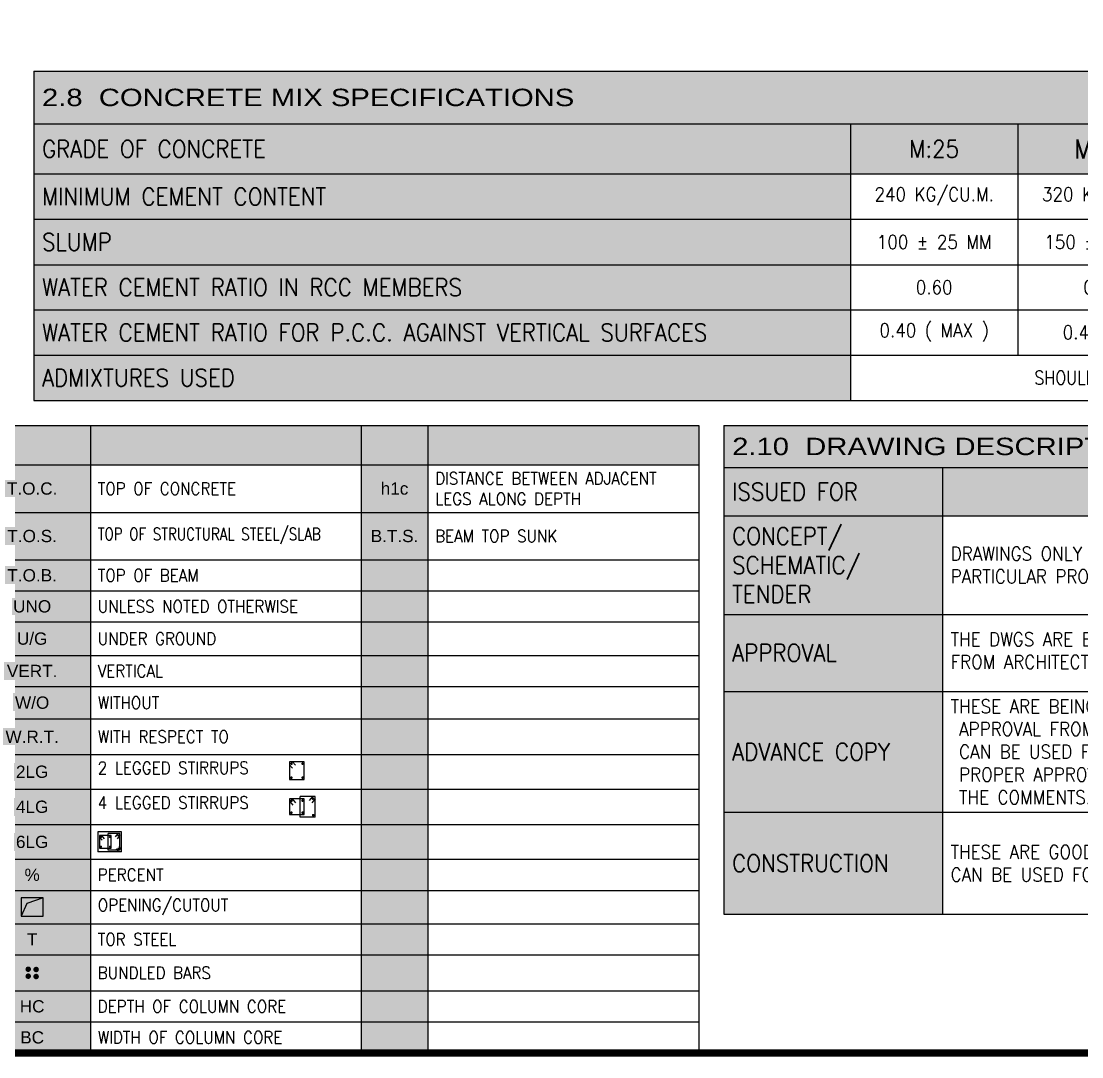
# Model space of a CAD drawing. Header units: inches. Extents: x 74008 to 297778, y 30011 to 129011.
# Drawn here: x 168731 to 189732, y 44302 to 64811 of the extents above; entities that cross this region are included whole.
import ezdxf

# ---------------------------------------------------------------- set-up
doc = ezdxf.new("R2010")
doc.units = ezdxf.units.IN
doc.header["$MEASUREMENT"] = 0
doc.layers.add('BEAM', color=7, linetype='Continuous')
doc.layers.add('BEAM_SCHEDULE', color=7, linetype='Continuous')
doc.styles.add('ARIAL', font='arial.ttf')
doc.styles.add('Romans25', font='romans.shx', dxfattribs={"width": 0.8, "height": 2.5})
doc.styles.add('Romans35', font='romans.shx', dxfattribs={"width": 0.8, "height": 3.5})

# ---------------------------------------------------------------- blocks, each defined once
blk = doc.blocks.new('*T28')
at = {"layer": 'BEAM_SCHEDULE', "color": 8}
for p, q in [((0, 0), (16447, 0)), ((0, 0), (0, -1786)), ((16447, 0), (16447, -1786)), ((0, -828), (16447, -828)), ((4327, -828), (4327, -1786))]:
    blk.add_line(p, q, dxfattribs=at)
at = {"layer": 'BEAM_SCHEDULE', "color": 154}
for p, q in [((0, -1786), (16447, -1786)), ((0, -1786), (0, -9676)), ((4327, -1786), (4327, -9676)), ((16447, -1786), (16447, -9676)), ((0, -3737), (16447, -3737)), ((0, -5262), (16447, -5262)), ((0, -7656), (16447, -7656)), ((0, -9676), (16447, -9676))]:
    blk.add_line(p, q, dxfattribs=at)
at = {"layer": 'BEAM_SCHEDULE', "color": 58}
for points in [[(0, 0), (0, -828), (16447, 0), (16447, -828)], [(0, -828), (0, -1786), (4327, -828), (4327, -1786)], [(4327, -828), (4327, -1786), (16447, -828), (16447, -1786)]]:
    blk.add_solid(points, dxfattribs=at)
at = {"layer": 'BEAM_SCHEDULE', "color": 250}
for points in [[(0, -1786), (0, -3737), (4327, -1786), (4327, -3737)], [(0, -3737), (0, -5262), (4327, -3737), (4327, -5262)], [(0, -5262), (0, -7656), (4327, -5262), (4327, -7656)], [(0, -7656), (0, -9676), (4327, -7656), (4327, -9676)]]:
    blk.add_solid(points, dxfattribs=at)
at = {"layer": 'BEAM_SCHEDULE', "color": 3, "char_height": 345, "style": 'Romans35'}
for s, insert, width, attachment_point in [('{\\fArial|b0|i0|c0|p34;\\W1.2;2.10  DRAWING DESCRIPTION}', (162, -414), 16122.93, 4), ('{\\W0.9;ISSUED FOR}', (162, -1307), 4002.89, 4), ('{\\W0.9;OBJECTIVES}', (10387, -1307), 11796.04, 5)]:
    blk.add_mtext(s, dxfattribs=dict(at, insert=insert, width=width, attachment_point=attachment_point))
at = {"layer": 'BEAM_SCHEDULE', "color": 7, "attachment_point": 4, "style": 'Romans25'}
for s, insert, char_height, width in [('{\\W0.9;\\C3;CONCEPT/\\PSCHEMATIC/\\PTENDER}', (162, -2762), 345, 4002.89), ('{\\W0.9;DRAWINGS ONLY REFLECT THE STATUS OF THE \\PPARTICULAR PROJECT STAGE}', (4489, -2762), 270, 11796.04), ('{\\W0.9;THE DWGS ARE BEING SENT TO GET THE APPROVAL \\PFROM ARCHITECTS/CLIENTS/ OTHER RELEVANT AUTHORITIES.}', (4489, -4499), 270, 11796.04), ('{\\W0.9;\\C3;APPROVAL }', (162, -4499), 345, 4002.89), ('{\\W0.9;THESE ARE BEING SENT BEFORE GETTING THE REQUIRED\\P APPROVAL FROM CONCERNED AUTHORITIES. HOWEVER THESE\\P CAN BE USED FOR STUDY, PLANNING AND ONCE WE GET\\P PROPER APPROVAL, THESE WILL BE MODIFIED BASED ON\\P THE COMMENTS.}', (4489, -6459), 270, 11796.04), ('{\\W0.9;\\C3;ADVANCE COPY}', (162, -6459), 345, 4002.89), ('{\\W0.9;THESE ARE GOOD FOR CONSTRUCTION DRAWINGS AND \\PCAN BE USED FOR EXECUTION.}', (4489, -8666), 270, 11796.04), ('{\\W0.9;\\C3;CONSTRUCTION }', (162, -8666), 345, 4002.89)]:
    blk.add_mtext(s, dxfattribs=dict(at, insert=insert, char_height=char_height, width=width))
blk = doc.blocks.new('*T29')
at = {"layer": 'BEAM_SCHEDULE', "color": 4}
for p, q in [((0, 0), (32771, 0)), ((0, 0), (0, -1044)), ((32771, 0), (32771, -1044))]:
    blk.add_line(p, q, dxfattribs=at)
at = {"layer": 'BEAM_SCHEDULE', "color": 8}
for p, q in [((0, -1044), (32771, -1044)), ((0, -1044), (0, -2035)), ((16171, -1044), (16171, -2035)), ((19485, -1044), (19485, -2035)), ((22804, -1044), (22804, -2035)), ((25793, -1044), (25793, -2035)), ((29148, -1044), (29148, -2035)), ((32771, -1044), (32771, -2035))]:
    blk.add_line(p, q, dxfattribs=at)
at = {"layer": 'BEAM_SCHEDULE', "color": 154}
for p, q in [((0, -2035), (32771, -2035)), ((0, -2035), (0, -6520)), ((16171, -2035), (16171, -6520)), ((19485, -2035), (19485, -5623)), ((22804, -2035), (22804, -5623)), ((25793, -2035), (25793, -5623)), ((29148, -2035), (29148, -6520)), ((32771, -2035), (32771, -6520)), ((0, -2932), (32771, -2932)), ((0, -3832), (32771, -3832)), ((0, -4726), (32771, -4726)), ((0, -5623), (32771, -5623)), ((0, -6520), (32771, -6520))]:
    blk.add_line(p, q, dxfattribs=at)
at = {"layer": 'BEAM_SCHEDULE', "color": 58}
blk.add_solid([(0, 0), (0, -1044), (32771, 0), (32771, -1044)], dxfattribs=at)
at = {"layer": 'BEAM_SCHEDULE', "color": 250}
for points in [[(0, -1044), (0, -2035), (16171, -1044), (16171, -2035)], [(16171, -1044), (16171, -2035), (19485, -1044), (19485, -2035)], [(19485, -1044), (19485, -2035), (22804, -1044), (22804, -2035)], [(22804, -1044), (22804, -2035), (25793, -1044), (25793, -2035)], [(25793, -1044), (25793, -2035), (29148, -1044), (29148, -2035)], [(29148, -1044), (29148, -2035), (32771, -1044), (32771, -2035)], [(0, -2035), (0, -2932), (16171, -2035), (16171, -2932)], [(0, -2932), (0, -3832), (16171, -2932), (16171, -3832)], [(0, -3832), (0, -4726), (16171, -3832), (16171, -4726)], [(0, -4726), (0, -5623), (16171, -4726), (16171, -5623)], [(0, -5623), (0, -6520), (16171, -5623), (16171, -6520)]]:
    blk.add_solid(points, dxfattribs=at)
at = {"layer": 'BEAM_SCHEDULE', "color": 3}
for s, insert, char_height, width, attachment_point, style in [('{\\W1.2;2.8  CONCRETE MIX SPECIFICATIONS}', (162, -522), 345, 32447.32, 4, 'ARIAL'), ('{\\W0.9;M:60/M:70}', (30960, -1539), 345, 3298.99, 5, 'Romans35'), ('{\\W0.9;GRADE OF CONCRETE    \\W0.6;              }', (162, -1539), 345, 15847.48, 4, 'Romans35'), ('{\\W0.9;M:25}', (17828, -1539), 345, 2989.49, 5, 'Romans35'), ('{\\W0.9;M:30}', (21144, -1539), 378, 2994.88, 5, 'Romans35'), ('{\\W0.9;M:40}', (24299, -1539), 345, 2665.43, 5, 'Romans35'), ('{\\W0.9;M:50}', (27471, -1539), 345, 3031.04, 5, 'Romans35'), ('{\\W0.9;MINIMUM CEMENT CONTENT}', (162, -2483), 345, 15847.48, 4, 'Romans25'), ('{\\W0.9;SLUMP}', (162, -3382), 345, 15847.48, 4, 'Romans25'), ('{\\W0.9;WATER CEMENT RATIO IN RCC MEMBERS}', (162, -4279), 345, 15847.48, 4, 'Romans25'), ('{\\W0.9;WATER CEMENT RATIO FOR P.C.C. AGAINST VERTICAL SURFACES}', (162, -5174), 345, 15847.48, 4, 'Romans25'), ('{\\W0.9;ADMIXTURES USED}', (162, -6071), 345, 15847.48, 4, 'Romans25')]:
    blk.add_mtext(s, dxfattribs=dict(at, insert=insert, char_height=char_height, width=width, attachment_point=attachment_point, style=style))
at = {"layer": 'BEAM_SCHEDULE', "color": 7, "char_height": 270, "attachment_point": 5, "style": 'Romans25'}
for s, insert, width in [('{\\W0.9;240 KG/CU.M. }', (17828, -2483), 2989.49), ('\\A1;{\\W0.9;320 KG/CU.M. }', (21144, -2483), 2994.88), ('{\\W0.9;360 KG/CU.M. }', (24299, -2483), 2665.43), ('{\\W0.9;400 KG/CU.M. }', (27471, -2483), 3031.04), ('{\\W0.9;400 KG/CU.M. }', (30960, -2483), 3298.99), ('{\\W0.9;100 %%P 25 MM}', (17828, -3382), 2989.49), ('\\A1;{\\W0.9;150 %%P 25 MM}', (21144, -3382), 2994.88), ('{\\W0.9;150 %%P 25 MM}', (24299, -3382), 2665.43), ('{\\W0.9;150 %%P 25 MM}', (27471, -3382), 3031.04), ('{\\W0.9;150 %%P 25 MM}', (30960, -3382), 3298.99), ('{\\W0.9;0.60}', (17828, -4279), 2989.49), ('\\A1;{\\W0.9;0.45}', (21144, -4279), 2994.88), ('{\\W0.9;0.40}', (24299, -4279), 2665.43), ('{\\W0.9;0.38 MAX.}', (27471, -4279), 3031.04), ('{\\W0.9;0.38 MAX.}', (30960, -4279), 3298.99), ('{\\W0.9;0.40 ( MAX )}', (17828, -5174), 2989.49), ('\\A1;{\\W0.9;0.45 MAX}', (21144, -5174), 2994.88), ('{\\W0.9;0.40 ( MAX )}', (24299, -5174), 2665.43), ('{\\W0.9;0.40 ( MAX )}', (27471, -5174), 3031.04), ('-', (30960, -5174), 3298.99), ('{\\W0.85;SHOULD BE AS PER THE MIX DESIGN}', (22660, -6071), 12652.85), ('-', (30960, -6071), 3298.99)]:
    blk.add_mtext(s, dxfattribs=dict(at, insert=insert, width=width))
blk = doc.blocks.new('PL')
at = {"layer": 'BEAM_SCHEDULE', "color": 6, "style": 'ARIAL'}
for s, height, p in [('P', 112, (-65.7, -62.3)), ('L', 71.7, (-17.9, -50.1))]:
    blk.add_text(s, height=height, dxfattribs=at).set_placement(p)
blk = doc.blocks.new('CL')
at = {"layer": 'BEAM_SCHEDULE', "color": 6, "style": 'ARIAL'}
for s, p in [('C', (-62.7, 17.7)), ('L', (-26.5, -49.6))]:
    blk.add_text(s, height=112, dxfattribs=at).set_placement(p)
blk = doc.blocks.new('2LG')
at = {"layer": 'BEAM_SCHEDULE', "color": 7}
for p, q in [((-226, 147), (-226, -179)), ((42, 147), (-226, 147)), ((-226, 93), (-174, 31)), ((-170, 147), (-118, 85)), ((42, -179), (42, 147)), ((-226, -179), (42, -179))]:
    blk.add_line(p, q, dxfattribs=at)
at = {"layer": 'BEAM_SCHEDULE', "color": 7, "const_width": 24}
for points in [[(-203, 112, 1), (-179, 112, 1)], [(-1, 112, 1), (23, 112, 1)], [(-205, -145, 1), (-181, -145, 1)], [(0, -144, 1), (24, -144, 1)]]:
    blk.add_lwpolyline(points, format="xyb", close=True, dxfattribs=at)
blk = doc.blocks.new('*U235')
at = {"layer": 'BEAM_SCHEDULE', "color": 2, "xscale": 1.08, "yscale": 1.08, "zscale": 1.08}
blk.add_blockref('2LG', (29310, -6815), dxfattribs=at)
at = {"layer": 'BEAM_SCHEDULE', "color": 7, "insert": (25267, -6656), "char_height": 243, "width": 3361.52, "attachment_point": 1, "style": 'Romans25'}
blk.add_mtext('{\\W0.9;2 LEGGED STIRRUPS}', dxfattribs=at)
blk = doc.blocks.new('4LG')
at = {"layer": 'BEAM_SCHEDULE', "color": 7}
for p, q in [((-152, -150), (-152, 229)), ((118, 229), (-152, 229)), ((70, 229), (11, 157)), ((118, -150), (118, 229)), ((-348, 189), (-348, -102)), ((-80, 189), (-348, 189)), ((-348, 145), (-288, 72)), ((-301, 189), (-240, 115)), ((-80, -102), (-80, 189)), ((118, 186), (59, 115)), ((-348, -102), (-80, -102)), ((118, -150), (-152, -150))]:
    blk.add_line(p, q, dxfattribs=at)
at = {"layer": 'BEAM_SCHEDULE', "color": 7, "const_width": 24}
for points in [[(67, 191, 1), (91, 191, 1)], [(-325, 153, 1), (-301, 153, 1)], [(-123, 153, 1), (-99, 153, 1)], [(-327, -68, 1), (-303, -68, 1)], [(-122, -67, 1), (-98, -67, 1)], [(72, -114, 1), (96, -114, 1)]]:
    blk.add_lwpolyline(points, format="xyb", close=True, dxfattribs=at)
blk = doc.blocks.new('*U236')
at = {"layer": 'BEAM_SCHEDULE', "color": 2, "xscale": 1.08, "yscale": 1.08, "zscale": 1.08}
blk.add_blockref('4LG', (29442, -7592), dxfattribs=at)
at = {"layer": 'BEAM_SCHEDULE', "color": 7, "insert": (25267, -7345), "char_height": 243, "width": 3361.52, "attachment_point": 1, "style": 'Romans25'}
blk.add_mtext('{\\W0.9;4 LEGGED STIRRUPS}', dxfattribs=at)
blk = doc.blocks.new('6LG')
at = {"layer": 'BEAM_SCHEDULE', "color": 7}
for p, q in [((-210, 254), (-210, -114)), ((227, 254), (-210, 254)), ((-21, -82), (-21, 222)), ((195, 222), (-21, 222)), ((157, 222), (110, 164)), ((195, -82), (195, 222)), ((227, -114), (227, 254)), ((-178, 190), (-178, -43)), ((37, 190), (-178, 190)), ((-178, 154), (-130, 110)), ((-140, 190), (-92, 130)), ((37, -43), (37, 190)), ((195, 187), (148, 130)), ((227, -114), (-210, -114)), ((-178, -43), (37, -43)), ((195, -82), (-21, -82)), ((175, -114), (128, -57)), ((227, -70), (180, -13))]:
    blk.add_line(p, q, dxfattribs=at)
at = {"layer": 'BEAM_SCHEDULE', "color": 7, "const_width": 19.2}
for points in [[(154, 191, 1), (173, 191, 1)], [(-161, -16, 1), (-141, -16, 1)], [(-160, 161, 1), (-140, 161, 1)], [(2, 161, 1), (21, 161, 1)], [(3, -15, 1), (23, -15, 1)], [(158, -52, 1), (177, -52, 1)]]:
    blk.add_lwpolyline(points, format="xyb", close=True, dxfattribs=at)
blk = doc.blocks.new('*U237')
at = {"layer": 'BEAM_SCHEDULE', "color": 2, "xscale": 1.08, "yscale": 1.08, "zscale": 1.08}
blk.add_blockref('6LG', (28873, -8320), dxfattribs=at)
blk = doc.blocks.new('CT')
at = {"layer": 'BEAM_SCHEDULE', "color": 6}
for p, q in [((-158, 37), (-244, -152)), ((83, 119), (-158, 37))]:
    blk.add_line(p, q, dxfattribs=at)
blk.add_lwpolyline([(-244, 119), (-244, -152), (83, -152), (83, 119)], close=True, dxfattribs=at)
blk = doc.blocks.new('DOUBLE')
at = {"layer": 'BEAM_SCHEDULE', "color": 7}
for p, q in [((6113, -405), (5821, -405)), ((5821, -405), (5821, -689)), ((6179, -378), (5886, -378)), ((5886, -378), (5886, -665)), ((6113, -405), (5886, -405)), ((6113, -689), (6113, -405)), ((6179, -665), (6179, -378)), ((5821, -689), (6113, -689)), ((5886, -665), (6179, -665)), ((5886, -689), (6113, -689))]:
    blk.add_line(p, q, dxfattribs=at)
at = {"layer": 'BEAM_SCHEDULE', "color": 7, "const_width": 32}
for points in [[(5901, -438, 1), (5933, -438, 1)], [(6066, -436, 1), (6098, -436, 1)], [(5901, -631, 1), (5933, -631, 1)], [(6065, -634, 1), (6097, -634, 1)]]:
    blk.add_lwpolyline(points, format="xyb", close=True, dxfattribs=at)
blk = doc.blocks.new('*U238')
at = {"layer": 'BEAM_SCHEDULE', "color": 2, "xscale": 1.35, "yscale": 1.35, "zscale": 1.35}
blk.add_blockref('DOUBLE', (-1175, -10117), dxfattribs=at)
at = {"layer": 'BEAM_SCHEDULE', "color": 7, "insert": (2403, -10627), "char_height": 243, "width": 3843.39, "attachment_point": 1, "style": 'Romans25'}
blk.add_mtext('DOUBLE OR DOUBLE RING', dxfattribs=at)
blk = doc.blocks.new('BL')
at = {"layer": 'BEAM_SCHEDULE', "color": 6, "const_width": 40}
for points in [[(-117, 60, 1), (-77, 60, 1)], [(-1, 56, 1), (39, 56, 1)], [(-117, -42, 1), (-77, -42, 1)], [(-1, -47, 1), (39, -47, 1)]]:
    blk.add_lwpolyline(points, format="xyb", close=True, dxfattribs=at)
blk = doc.blocks.new('*T228')
at = {"layer": 'BEAM_SCHEDULE', "color": 8}
for p, q in [((0, 0), (37167, 0)), ((0, 0), (0, -778)), ((14954, 0), (14954, -778)), ((17450, 0), (17450, -778)), ((22815, 0), (22815, -778)), ((25122, 0), (25122, -778)), ((30486, 0), (30486, -778)), ((31802, 0), (31802, -778)), ((37167, 0), (37167, -778))]:
    blk.add_line(p, q, dxfattribs=at)
at = {"layer": 'BEAM_SCHEDULE', "color": 154}
for p, q in [((0, -778), (37167, -778)), ((0, -778), (0, -12424)), ((2257, -778), (2257, -12424)), ((7476, -778), (7476, -12424)), ((9589, -778), (9589, -12424)), ((14954, -778), (14954, -12424)), ((17450, -778), (17450, -12424)), ((22815, -778), (22815, -12424)), ((25122, -778), (25122, -12424)), ((30486, -778), (30486, -12424)), ((31802, -778), (31802, -12424)), ((37167, -778), (37167, -12424)), ((0, -1717), (37167, -1717)), ((0, -2657), (37167, -2657)), ((0, -3272), (37167, -3272)), ((0, -3888), (37167, -3888)), ((0, -4550), (37167, -4550)), ((0, -5165), (37167, -5165)), ((0, -5809), (37167, -5809)), ((0, -6510), (37167, -6510)), ((0, -7199), (37167, -7199)), ((0, -7900), (37167, -7900)), ((0, -8588), (37167, -8588)), ((0, -9204), (37167, -9204)), ((0, -9866), (37167, -9866)), ((0, -10481), (37167, -10481)), ((0, -11193), (37167, -11193)), ((0, -11809), (37167, -11809)), ((0, -12424), (37167, -12424))]:
    blk.add_line(p, q, dxfattribs=at)
at = {"layer": 'BEAM_SCHEDULE', "color": 58}
for points in [[(0, 0), (0, -778), (14954, 0), (14954, -778)], [(14954, 0), (14954, -778), (17450, 0), (17450, -778)], [(17450, 0), (17450, -778), (22815, 0), (22815, -778)], [(22815, 0), (22815, -778), (25122, 0), (25122, -778)], [(25122, 0), (25122, -778), (30486, 0), (30486, -778)], [(30486, 0), (30486, -778), (31802, 0), (31802, -778)], [(31802, 0), (31802, -778), (37167, 0), (37167, -778)]]:
    blk.add_solid(points, dxfattribs=at)
at = {"layer": 'BEAM_SCHEDULE', "color": 250}
for points in [[(0, -778), (0, -1717), (2257, -778), (2257, -1717)], [(7476, -778), (7476, -1717), (9589, -778), (9589, -1717)], [(14954, -778), (14954, -1717), (17450, -778), (17450, -1717)], [(22815, -778), (22815, -1717), (25122, -778), (25122, -1717)], [(30486, -778), (30486, -1717), (31802, -778), (31802, -1717)], [(0, -1717), (0, -2657), (2257, -1717), (2257, -2657)], [(7476, -1717), (7476, -2657), (9589, -1717), (9589, -2657)], [(14954, -1717), (14954, -2657), (17450, -1717), (17450, -2657)], [(22815, -1717), (22815, -2657), (25122, -1717), (25122, -2657)], [(30486, -1717), (30486, -2657), (31802, -1717), (31802, -2657)], [(0, -2657), (0, -3272), (2257, -2657), (2257, -3272)], [(7476, -2657), (7476, -3272), (9589, -2657), (9589, -3272)], [(14954, -2657), (14954, -3272), (17450, -2657), (17450, -3272)], [(22815, -2657), (22815, -3272), (25122, -2657), (25122, -3272)], [(30486, -2657), (30486, -3272), (31802, -2657), (31802, -3272)], [(0, -3272), (0, -3888), (2257, -3272), (2257, -3888)], [(7476, -3272), (7476, -3888), (9589, -3272), (9589, -3888)], [(14954, -3272), (14954, -3888), (17450, -3272), (17450, -3888)], [(22815, -3272), (22815, -3888), (25122, -3272), (25122, -3888)], [(30486, -3272), (30486, -3888), (31802, -3272), (31802, -3888)], [(0, -3888), (0, -4550), (2257, -3888), (2257, -4550)], [(7476, -3888), (7476, -4550), (9589, -3888), (9589, -4550)], [(14954, -3888), (14954, -4550), (17450, -3888), (17450, -4550)], [(22815, -3888), (22815, -4550), (25122, -3888), (25122, -4550)], [(30486, -3888), (30486, -4550), (31802, -3888), (31802, -4550)], [(0, -4550), (0, -5165), (2257, -4550), (2257, -5165)], [(7476, -4550), (7476, -5165), (9589, -4550), (9589, -5165)], [(14954, -4550), (14954, -5165), (17450, -4550), (17450, -5165)], [(22815, -4550), (22815, -5165), (25122, -4550), (25122, -5165)], [(30486, -4550), (30486, -5165), (31802, -4550), (31802, -5165)], [(0, -5165), (0, -5809), (2257, -5165), (2257, -5809)], [(7476, -5165), (7476, -5809), (9589, -5165), (9589, -5809)], [(14954, -5165), (14954, -5809), (17450, -5165), (17450, -5809)], [(22815, -5165), (22815, -5809), (25122, -5165), (25122, -5809)], [(30486, -5165), (30486, -5809), (31802, -5165), (31802, -5809)], [(0, -5809), (0, -6510), (2257, -5809), (2257, -6510)], [(7476, -5809), (7476, -6510), (9589, -5809), (9589, -6510)], [(14954, -5809), (14954, -6510), (17450, -5809), (17450, -6510)], [(22815, -5809), (22815, -6510), (25122, -5809), (25122, -6510)], [(30486, -5809), (30486, -6510), (31802, -5809), (31802, -6510)], [(0, -6510), (0, -7199), (2257, -6510), (2257, -7199)], [(7476, -6510), (7476, -7199), (9589, -6510), (9589, -7199)], [(14954, -6510), (14954, -7199), (17450, -6510), (17450, -7199)], [(22815, -6510), (22815, -7199), (25122, -6510), (25122, -7199)], [(30486, -6510), (30486, -7199), (31802, -6510), (31802, -7199)], [(0, -7199), (0, -7900), (2257, -7199), (2257, -7900)], [(7476, -7199), (7476, -7900), (9589, -7199), (9589, -7900)], [(14954, -7199), (14954, -7900), (17450, -7199), (17450, -7900)], [(22815, -7199), (22815, -7900), (25122, -7199), (25122, -7900)], [(30486, -7199), (30486, -7900), (31802, -7199), (31802, -7900)], [(0, -7900), (0, -8588), (2257, -7900), (2257, -8588)], [(7476, -7900), (7476, -8588), (9589, -7900), (9589, -8588)], [(14954, -7900), (14954, -8588), (17450, -7900), (17450, -8588)], [(22815, -7900), (22815, -8588), (25122, -7900), (25122, -8588)], [(30486, -7900), (30486, -8588), (31802, -7900), (31802, -8588)], [(0, -8588), (0, -9204), (2257, -8588), (2257, -9204)], [(7476, -8588), (7476, -9204), (9589, -8588), (9589, -9204)], [(14954, -8588), (14954, -9204), (17450, -8588), (17450, -9204)], [(22815, -8588), (22815, -9204), (25122, -8588), (25122, -9204)], [(30486, -8588), (30486, -9204), (31802, -8588), (31802, -9204)], [(0, -9204), (0, -9866), (2257, -9204), (2257, -9866)], [(7476, -9204), (7476, -9866), (9589, -9204), (9589, -9866)], [(14954, -9204), (14954, -9866), (17450, -9204), (17450, -9866)], [(22815, -9204), (22815, -9866), (25122, -9204), (25122, -9866)], [(30486, -9204), (30486, -9866), (31802, -9204), (31802, -9866)], [(0, -9866), (0, -10481), (2257, -9866), (2257, -10481)], [(7476, -9866), (7476, -10481), (9589, -9866), (9589, -10481)], [(14954, -9866), (14954, -10481), (17450, -9866), (17450, -10481)], [(22815, -9866), (22815, -10481), (25122, -9866), (25122, -10481)], [(30486, -9866), (30486, -10481), (31802, -9866), (31802, -10481)], [(0, -10481), (0, -11193), (2257, -10481), (2257, -11193)], [(7476, -10481), (7476, -11193), (9589, -10481), (9589, -11193)], [(14954, -10481), (14954, -11193), (17450, -10481), (17450, -11193)], [(22815, -10481), (22815, -11193), (25122, -10481), (25122, -11193)], [(30486, -10481), (30486, -11193), (31802, -10481), (31802, -11193)], [(0, -11193), (0, -11809), (2257, -11193), (2257, -11809)], [(7476, -11193), (7476, -11809), (9589, -11193), (9589, -11809)], [(14954, -11193), (14954, -11809), (17450, -11193), (17450, -11809)], [(22815, -11193), (22815, -11809), (25122, -11193), (25122, -11809)], [(30486, -11193), (30486, -11809), (31802, -11193), (31802, -11809)], [(0, -11809), (0, -12424), (2257, -11809), (2257, -12424)], [(7476, -11809), (7476, -12424), (9589, -11809), (9589, -12424)], [(14954, -11809), (14954, -12424), (17450, -11809), (17450, -12424)], [(22815, -11809), (22815, -12424), (25122, -11809), (25122, -12424)], [(30486, -11809), (30486, -12424), (31802, -11809), (31802, -12424)]]:
    blk.add_solid(points, dxfattribs=at)
at = {"layer": 'BEAM_SCHEDULE', "color": 2}
for name, p, xscale, yscale, zscale in [('PL', (16247, -4198), 3.306122448979592, 3.306122448979592, 3.306122448979592), ('CL', (1131, -6944), 2.188264739848419, 2.188264739848419, 2.188264739848419)]:
    blk.add_blockref(name, p, dxfattribs=dict(at, xscale=xscale, yscale=yscale, zscale=zscale))
at = {"layer": 'BEAM_SCHEDULE', "color": 7}
for name, p in [('*U235', (0, 0)), ('*U236', (0, 0)), ('*U237', (-3379, 0)), ('*U238', (0, 0))]:
    blk.add_blockref(name, p, dxfattribs=at)
at = {"layer": 'BEAM_SCHEDULE', "color": 6, "xscale": 1.35, "yscale": 1.35, "zscale": 1.35}
for name, p in [('CT', (24077, -9512)), ('BL', (24021, -10846))]:
    blk.add_blockref(name, p, dxfattribs=at)
at = {"layer": 'BEAM_SCHEDULE', "color": 3, "insert": (146, -389), "char_height": 345, "width": 14662.47, "attachment_point": 4, "style": 'Romans35'}
blk.add_mtext('{\\fArial|b0|i0|c0|p34;\\W1.2;2.9  LEGEND}', dxfattribs=at)
at = {"layer": 'BEAM_SCHEDULE', "color": 7, "char_height": 243, "attachment_point": 4, "style": 'Romans25'}
for s, insert, width in [('{\\W0.9;DISTANCE BETWEEN ADJACENT LEGS ALONG DEPTH}', (31948, -1247), 5073.2), ('{\\W0.9;ABOUT}', (2403, -1247), 4927.4), ('{\\W0.9;DRAWING}', (9735, -1247), 5073.2), ('{\\W0.9;SQUARE METRE}', (17596, -1247), 5073.2), ('{\\W0.9;TOP OF CONCRETE}', (25267, -1247), 5073.2), ('{\\W0.9;ALTERNATE}', (2403, -2187), 4927.4), ('{\\W0.9;EACH FACE}', (9735, -2187), 5073.2), ('{\\W0.9;NUMBER}', (17596, -2187), 5073.2), ('TOP OF STRUCTURAL STEEL/SLAB', (25267, -2187), 5073.2), ('{\\W0.9;BEAM TOP SUNK}', (31948, -2187), 5073.2), ('{\\W0.9;APPROXIMATE}', (2403, -2965), 4927.4), ('{\\W0.9;ELEVATION}', (9735, -2965), 5073.2), ('{\\W0.9;TOP OF BEAM}', (25267, -2965), 5073.2), ('{\\W0.9;BOTTOM}', (2403, -3580), 4927.4), ('{\\W0.9;EQUAL}', (9735, -3580), 5073.2), ('{\\W0.9;PLAIN CEMENT CONCRETE}', (17596, -3580), 5073.2), ('{\\W0.9;UNLESS NOTED OTHERWISE}', (25267, -3580), 5073.2), ('{\\W0.9;BOTTOM OF BEAM}', (2403, -4219), 4927.4), ('{\\W0.9;EXTERNAL/EXTENSION}', (9735, -4219), 5073.2), ('{\\W0.9;PLATE}', (17596, -4219), 5073.2), ('{\\W0.9;UNDER GROUND}', (25267, -4219), 5073.2), ('{\\W0.9;BUILDING}', (2403, -4858), 4927.4), ('{\\W0.9;FOUNDATION}', (9735, -4858), 5073.2), ('REINFORCED CEMENT CONCRETE', (17596, -4858), 5073.2), ('{\\W0.9;VERTICAL}', (25267, -4858), 5073.2), ('{\\W0.9;BOTHWAYS}', (2403, -5487), 4927.4), ('{\\W0.9;FINISHED GROUND LEVEL}', (9735, -5487), 5073.2), ('{\\W0.9;REINFORCEMENT}', (17596, -5487), 5073.2), ('{\\W0.9;WITHOUT}', (25267, -5487), 5073.2), ('{\\W0.9;CENTER TO CENTER}', (2403, -6160), 4927.4), ('{\\W0.9;FINISHED FLOOR LEVEL}', (9735, -6160), 5073.2), ('{\\W0.9;REQUIRED}', (17596, -6160), 5073.2), ('{\\W0.9;WITH RESPECT TO}', (25267, -6160), 5073.2), ('{\\W0.9;CENTER LINE}', (2403, -6855), 4927.4), ('{\\W0.9;GROUND LEVEL}', (9735, -6855), 5073.2), ('{\\W0.9;REVISION}', (17596, -6855), 5073.2), ('{\\W0.9;CENTIMETRE}', (2403, -7549), 4927.4), ('{\\W0.9;HORIZONTAL}', (9735, -7549), 5073.2), ('{\\W0.9;SCHEDULE}', (17596, -7549), 5073.2), ('{\\W0.9;COLUMN }', (2403, -8244), 4927.4), ('{\\W0.9;INVERTED}', (9735, -8244), 5073.2), ('{\\W0.9;SECTION}', (17596, -8244), 5073.2), ('{\\W0.9;CONCRETE}', (2403, -8896), 4927.4), ('{\\W0.9;INSERT PLATE}', (9735, -8896), 5073.2), ('{\\W0.9;SPECIFICATION}', (17596, -8896), 5073.2), ('{\\W0.9;PERCENT}', (25267, -8896), 5073.2), ('{\\W0.9;CONSTRUCTION}', (2403, -9535), 4927.4), ('{\\W0.9;INTERNAL}', (9735, -9535), 5073.2), ('{\\W0.9;SQUARE}', (17596, -9535), 5073.2), ('{\\W0.9;OPENING/CUTOUT}', (25267, -9535), 5073.2), ('{\\W0.9;DETAIL}', (2403, -10173), 4927.4), ('{\\W0.9;METRE}', (9735, -10173), 5073.2), ('{\\W0.9;STANDARD}', (17596, -10173), 5073.2), ('{\\W0.9;TOR STEEL}', (25267, -10173), 5073.2), ('{\\W0.9;MAXIMUM}', (9735, -10837), 5073.2), ('{\\W0.9;STIRRUPS}', (17596, -10837), 5073.2), ('{\\W0.9;BUNDLED BARS}', (25267, -10837), 5073.2), ('{\\W0.9;DIMENSION}', (2403, -11501), 4927.4), ('{\\W0.9;MINIMUM}', (9735, -11501), 5073.2), ('{\\W0.9;TONNE}', (17596, -11501), 5073.2), ('{\\W0.9;DEPTH OF COLUMN CORE}', (25267, -11501), 5073.2), ('{\\W0.9;DIAMETER}', (2403, -12116), 4927.4), ('{\\W0.9;MILLIMETER}', (9735, -12116), 5073.2), ('{\\W0.9;THICK}', (17596, -12116), 5073.2), ('{\\W0.9;WIDTH OF COLUMN CORE}', (25267, -12116), 5073.2)]:
    blk.add_mtext(s, dxfattribs=dict(at, insert=insert, width=width))
at = {"layer": 'BEAM_SCHEDULE', "color": 6, "char_height": 243, "attachment_point": 5, "style": 'ARIAL'}
for s, insert, width in [('@   ', (1128, -1247), 1965.13), ('DWG.', (8532, -1247), 1821.93), ('M²', (16202, -1247), 2204.55), ('T.O.C.', (23968, -1247), 2014.98), ('h1c', (31144, -1247), 1024.17), ('ALT.', (1128, -2187), 1965.13), ('E/F', (8532, -2187), 1821.93), ('NO.', (16202, -2187), 2204.55), ('T.O.S.', (23968, -2187), 2014.98), ('B.T.S.', (31144, -2187), 1024.17), ('APPROX.', (1128, -2965), 1965.13), ('ELV', (8532, -2965), 1821.93), ('NTS', (16202, -2965), 2204.55), ('T.O.B.', (23968, -2965), 2014.98), ('BOT.', (1128, -3580), 1965.13), ('EQ.', (8532, -3580), 1821.93), ('P.C.C.', (16202, -3580), 2204.55), ('UNO', (23968, -3580), 2014.98), ('B.O.B.', (1128, -4219), 1965.13), ('EXT.', (8532, -4219), 1821.93), ('U/G', (23968, -4219), 2014.98), ('BLDG.', (1128, -4858), 1965.13), ('FDN.', (8532, -4858), 1821.93), ('R.C.C', (16202, -4858), 2204.55), ('VERT.', (23968, -4858), 2014.98), ('B/W', (1128, -5487), 1965.13), ('F.G.L', (8532, -5487), 1821.93), ('REINF.', (16202, -5487), 2204.55), ('W/O', (23968, -5487), 2014.98), ('c/c', (1128, -6160), 1965.13), ('F.F.L', (8532, -6160), 1821.93), ("REQ'D", (16202, -6160), 2204.55), ('W.R.T.', (23968, -6160), 2014.98), ('G.L.', (8532, -6855), 1821.93), ('REV.', (16202, -6855), 2204.55), ('2LG', (23968, -6855), 2014.98), ('CM.', (1128, -7549), 1965.13), ('HOR', (8532, -7549), 1821.93), ('SCH.', (16202, -7549), 2204.55), ('4LG', (23968, -7549), 2014.98), ('COL.', (1128, -8244), 1965.13), ('INV.', (8532, -8244), 1821.93), ('SECT', (16202, -8244), 2204.55), ('6LG', (23968, -8244), 2014.98), ('CONC.', (1128, -8896), 1965.13), ('IP', (8532, -8896), 1821.93), ('SPEC', (16202, -8896), 2204.55), ('%', (23968, -8896), 2014.98), ('CONST.', (1128, -9535), 1965.13), ('INT', (8532, -9535), 1821.93), ('SQ.', (16202, -9535), 2204.55), ('DET.', (1128, -10173), 1965.13), ('M', (8532, -10173), 1821.93), ('STD.', (16202, -10173), 2204.55), ('T', (23968, -10173), 2014.98), ("D'ble", (1128, -10837), 1965.13), ('STRP', (16202, -10837), 2204.55), ('MAX.', (8532, -10837), 1821.93), ('DIM.', (1128, -11501), 1965.13), ('MIN.', (8532, -11501), 1821.93), ('T', (16202, -11501), 2204.55), ('HC', (23968, -11501), 2014.98), ('%%C / DIA.', (1128, -12116), 1965.13), ('MM', (8532, -12116), 1821.93), ('THK.', (16202, -12116), 2204.55), ('BC', (23968, -12116), 2014.98)]:
    blk.add_mtext(s, dxfattribs=dict(at, insert=insert, width=width))
at = {"layer": 'BEAM_SCHEDULE', "color": 2, "insert": (17596, -2965), "char_height": 243, "width": 5073.2, "attachment_point": 4, "style": 'Romans25'}
blk.add_mtext('{\\W0.9;\\C7;NOT TO SCALE}', dxfattribs=at)

msp = doc.modelspace()

# ---------------------------------------------------------------- linework, layer by layer
at = {"layer": 'BEAM', "color": 224, "const_width": 150}
msp.add_lwpolyline([(144979.9, 44377.1), (203692.2, 44377.1), (203692.2, 128510.7), (144979.9, 128510.7)], close=True, dxfattribs=at)

# ---------------------------------------------------------------- block references
for name, p in [('*T29', (168981.2, 63820.9)), ('*T228', (144979.9, 56801.2)), ('*T28', (182646.8, 56801.2))]:
    msp.add_blockref(name, p)

doc.saveas('drawing.dxf')
